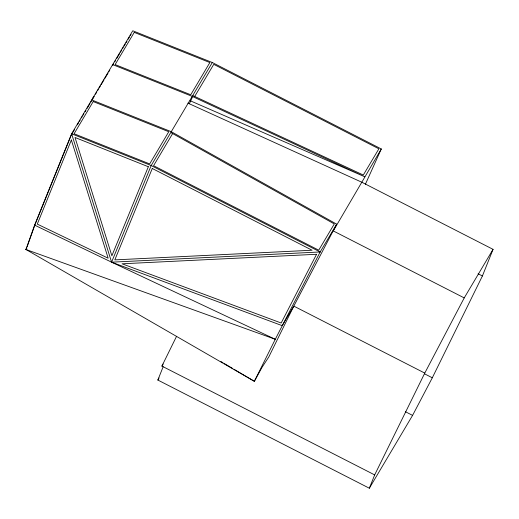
<?xml version="1.0" encoding="UTF-8"?>
<svg xmlns="http://www.w3.org/2000/svg" width="519" height="519" viewBox="0 0 519 519"><rect width="100%" height="100%" fill="white"/><g stroke="black" fill="none" stroke-linecap="round" stroke-linejoin="round"><path stroke-width="0.78" d="M365.382 184.29L381.296 148.959L212.316 62.527L132.76 30.77L71.616 133.785L34.617 225.136L25.95 249.483L254.355 381.303L262.147 367.147L268.764 357.02L293.812 306.113L336.669 224.156L171.264 131.696L91.701 99.94M27.092 246.83L34.935 224.798L71.252 135.135M92.46 99.097L92.933 97.87M187.891 103.112L362.1 182.364L493.05 249.347L482.411 275.972L432.308 377.793L412.579 415.388L369.346 488.23L157.847 380.044L163.167 366.732M369.346 488.23L374.666 474.911L424.769 373.096L464.226 297.906L493.05 249.347M192.653 96.566L189.357 103.781M374.666 474.911L161.909 366.09L176.583 336.273M71.654 134.447L74.509 129.64M77.363 124.826L78.59 122.769M79.407 121.394L80.218 120.019M81.444 117.956L82.261 116.58M83.072 115.212L83.89 113.836M85.116 111.773L85.927 110.398M87.153 108.341L90.008 103.528M90.825 102.159L91.636 100.783M92.226 99.713L94.263 96.281M95.49 94.218L96.709 92.161M97.527 90.786L98.344 89.411M99.155 88.042L100.381 85.979M101.199 84.603L104.047 79.796M104.864 78.427L108.127 72.932M108.938 71.557L109.756 70.182M112.655 65.342L113.473 63.967M114.699 61.904L115.516 60.528M116.743 58.465L119.604 53.645M120.414 52.27L121.641 50.207M122.458 48.831L123.275 47.456M124.093 46.081L125.319 44.018M126.136 42.636L126.954 41.261M128.174 39.197L129.4 37.134M130.217 35.759L131.035 34.384M212.316 62.527L151.178 165.542L111.585 262.173L275.278 339.29L320.158 251.975L336.669 224.156M172.645 133.571L153.579 165.697L318.731 250.171L334.307 223.936L171.192 132.76M194.696 96.456L213.75 64.343L378.883 148.804L363.313 175.033L192.99 95.658M161.909 366.09L163.148 364.007M157.847 380.044L159.08 377.968M381.296 148.959L333.276 230.923L464.226 297.906M26.703 248.296L25.95 249.483L275.278 339.29L254.355 381.303L234.166 369.366M112.668 64.615L192.231 96.372L364.786 176.778L190.142 100.718M34.617 225.136L111.585 262.173L282.213 325.666L293.812 306.113L424.769 373.096M478.096 273.766L482.411 275.972M424.367 373.732L432.308 377.793M405.358 411.697L412.579 415.388M220.945 361.542L223.034 362.781M224.422 363.605L232.778 368.542M71.356 139.994L37.29 224.104L108.153 258.203L71.356 139.994M148.35 166.742L111.864 255.796L75.028 137.477L148.35 166.742M152.268 168.487L114.822 259.883L312.094 250.236L152.268 168.487M316.558 254.284L281.175 323L122.062 263.795L316.558 254.284M26.761 248.101L25.95 249.483L26.767 248.101M93.206 101.568L74.1 133.753L149.673 163.92L168.779 131.729L93.206 101.568M134.246 32.379L115.127 64.583L190.745 94.769L209.858 62.559L134.246 32.379M320.158 251.975L111.585 262.173L71.616 133.785L151.178 165.542L320.158 251.975"/></g></svg>
